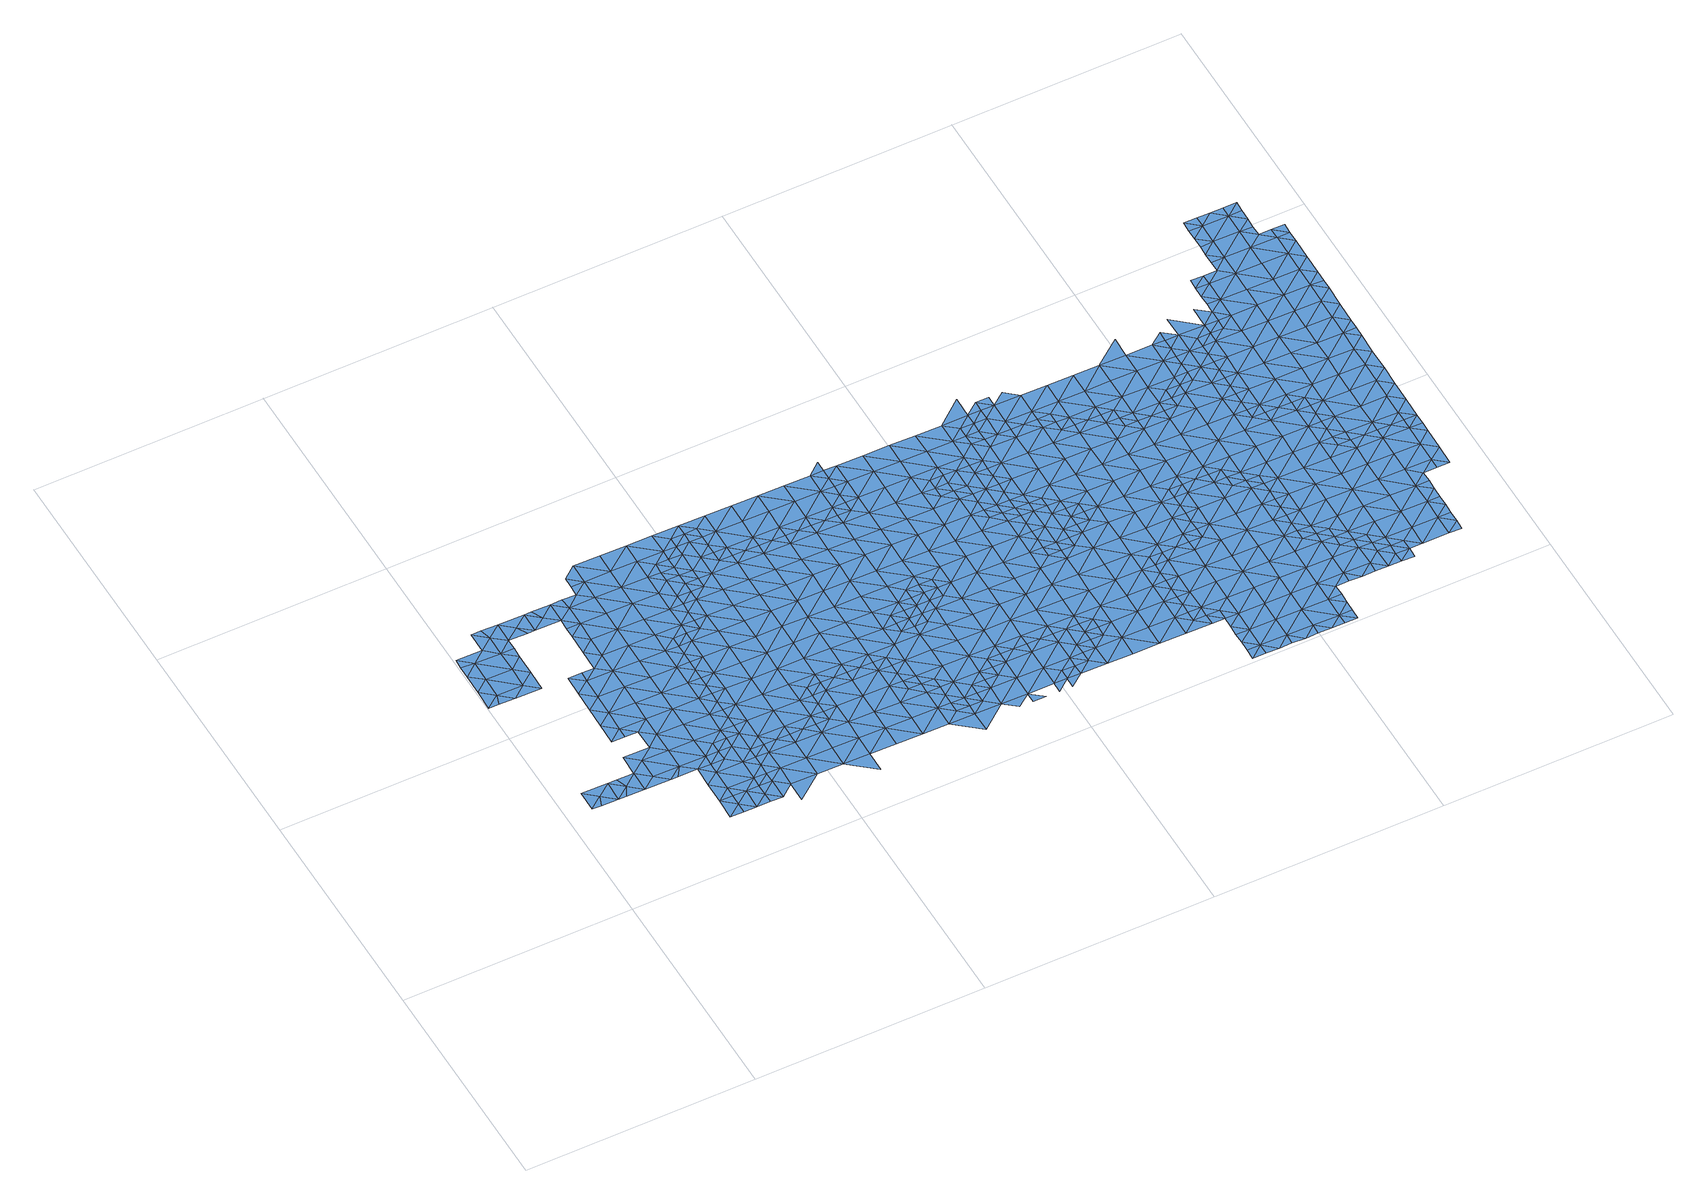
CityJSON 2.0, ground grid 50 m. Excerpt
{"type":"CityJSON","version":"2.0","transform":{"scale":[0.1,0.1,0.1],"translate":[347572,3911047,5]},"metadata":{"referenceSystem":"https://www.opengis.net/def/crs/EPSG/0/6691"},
"CityObjects":{
"waterbody1":{"type":"WaterBody","attributes":{"name":"7","class":"1140","function":"1","WaterBodyRiverFloodingRiskAttribute.description":"4","WaterBodyRiverFloodingRiskAttribute.rankOrg":"1","WaterBodyRiverFloodingRiskAttribute.adminType":"2","WaterBodyRiverFloodingRiskAttribute.scale":"L2"},"geometry":[{"type":"MultiSurface","lod":"1","boundaries":[[[0,1,2]],[[3,2,1]],[[1,0,4]],[[3,1,5]],[[1,4,5]],[[6,7,8]],[[9,8,7]],[[4,10,5]],[[7,11,9]],[[4,12,10]],[[10,13,5]],[[14,9,11]],[[14,15,16]],[[7,6,17]],[[11,15,14]],[[12,18,10]],[[16,15,19]],[[7,20,11]],[[15,21,19]],[[13,10,22]],[[7,17,20]],[[10,18,22]],[[11,23,15]],[[18,24,22]],[[17,25,20]],[[11,20,23]],[[23,26,15]],[[27,24,18]],[[15,26,21]],[[28,22,29]],[[22,24,29]],[[25,30,20]],[[20,30,23]],[[29,31,28]],[[32,26,23]],[[33,21,34]],[[21,26,34]],[[34,35,33]],[[32,23,30]],[[36,37,38]],[[38,37,39]],[[29,24,40]],[[41,40,27]],[[24,27,40]],[[26,42,34]],[[43,26,32]],[[42,26,43]],[[44,35,34]],[[45,39,37]],[[46,39,45]],[[29,47,31]],[[36,48,37]],[[42,44,34]],[[29,40,47]],[[49,46,50]],[[46,45,50]],[[40,41,51]],[[37,52,45]],[[52,37,48]],[[53,31,47]],[[54,49,50]],[[48,31,53]],[[55,49,54]],[[44,42,56]],[[51,57,40]],[[53,52,48]],[[52,58,45]],[[56,42,59]],[[55,54,60]],[[47,40,57]],[[47,61,53]],[[50,45,62]],[[63,56,59]],[[50,64,54]],[[54,65,60]],[[51,66,57]],[[44,56,67]],[[45,58,62]],[[67,56,63]],[[47,57,61]],[[61,68,53]],[[53,69,52]],[[68,69,53]],[[66,70,57]],[[52,69,58]],[[50,62,64]],[[65,54,64]],[[63,71,67]],[[70,66,72]],[[70,73,57]],[[74,62,58]],[[75,71,63]],[[61,57,73]],[[67,71,76]],[[65,77,78]],[[69,74,58]],[[77,65,64]],[[61,79,68]],[[74,80,62]],[[81,78,82]],[[78,77,82]],[[61,73,79]],[[64,62,80]],[[76,71,83]],[[84,85,81]],[[68,86,69]],[[87,77,64]],[[71,75,83]],[[85,84,75]],[[84,81,82]],[[73,88,79]],[[69,89,74]],[[68,79,86]],[[64,80,90]],[[75,91,83]],[[77,92,82]],[[91,75,84]],[[88,93,79]],[[87,64,90]],[[87,92,77]],[[82,92,84]],[[69,86,89]],[[74,94,80]],[[95,83,91]],[[96,97,79]],[[79,97,86]],[[98,94,74]],[[79,93,96]],[[84,99,91]],[[74,89,98]],[[97,100,86]],[[101,95,91]],[[100,102,86]],[[90,80,94]],[[89,86,102]],[[90,103,87]],[[99,84,92]],[[102,104,89]],[[105,101,91]],[[106,98,89]],[[99,105,91]],[[104,106,89]],[[107,92,87]],[[90,94,103]],[[106,108,98]],[[109,94,98]],[[108,109,98]],[[107,87,103]],[[101,110,111]],[[107,112,92]],[[109,113,94]],[[92,114,99]],[[111,110,115]],[[110,101,105]],[[113,116,94]],[[94,116,103]],[[112,114,92]],[[99,114,105]],[[116,117,103]],[[118,115,110]],[[117,119,103]],[[107,103,119]],[[105,120,110]],[[114,120,105]],[[121,118,110]],[[107,122,112]],[[123,114,112]],[[107,119,122]],[[121,110,120]],[[122,123,112]],[[119,124,122]],[[114,125,120]],[[126,118,121]],[[123,125,114]],[[124,127,122]],[[128,129,122]],[[122,129,123]],[[122,127,128]],[[130,126,121]],[[120,125,131]],[[121,120,132]],[[129,133,123]],[[134,125,123]],[[133,134,123]],[[132,120,131]],[[125,135,131]],[[135,125,134]],[[121,132,130]],[[135,136,131]],[[136,137,131]],[[132,131,137]],[[138,139,134]],[[134,139,135]],[[140,135,139]],[[138,141,139]],[[130,132,142]],[[132,137,142]],[[143,140,139]],[[141,143,139]],[[142,137,144]],[[143,145,140]],[[146,130,142]],[[144,147,142]],[[148,146,142]],[[147,144,149]],[[147,148,142]],[[150,146,148]],[[151,150,148]],[[151,152,150]],[[153,154,155]],[[154,156,157]],[[157,155,154]],[[152,158,150]],[[159,152,160]],[[159,156,154]],[[160,156,159]],[[153,161,154]],[[159,158,152]],[[162,159,154]],[[162,154,161]],[[159,163,158]],[[161,164,162]],[[165,163,159]],[[159,162,165]],[[164,166,162]],[[167,165,162]],[[168,162,166]],[[169,163,165]],[[168,166,170]],[[167,162,168]],[[167,169,165]],[[170,171,168]],[[172,168,171]],[[172,173,168]],[[167,168,173]],[[171,174,172]],[[169,167,173]],[[173,175,169]],[[174,176,172]],[[176,177,172]],[[177,178,172]],[[178,175,173]],[[173,172,178]],[[177,176,179]],[[179,180,177]],[[175,178,181]],[[182,183,177]],[[177,183,178]],[[177,180,182]],[[184,185,178]],[[178,185,181]],[[178,183,184]],[[186,187,181]],[[181,185,186]]]}]},
"waterbody2":{"type":"WaterBody","attributes":{"name":"7","class":"1140","function":"1","WaterBodyRiverFloodingRiskAttribute.description":"4","WaterBodyRiverFloodingRiskAttribute.rankOrg":"1","WaterBodyRiverFloodingRiskAttribute.adminType":"2","WaterBodyRiverFloodingRiskAttribute.scale":"L2"},"geometry":[{"type":"MultiSurface","lod":"1","boundaries":[[[188,189,190]],[[190,189,191]],[[192,188,190]],[[191,193,190]],[[190,194,192]],[[194,190,193]],[[193,195,194]],[[193,196,195]],[[197,194,195]],[[196,198,195]],[[199,197,195]],[[199,195,198]],[[199,198,200]],[[201,199,200]],[[202,199,201]],[[203,202,201]],[[204,205,200]],[[206,207,208]],[[209,203,201]],[[208,203,209]],[[206,208,209]],[[201,200,205]],[[209,201,210]],[[206,209,211]],[[210,201,205]],[[212,211,209]],[[210,212,209]],[[213,211,212]],[[210,205,214]],[[210,215,212]],[[212,216,213]],[[217,215,210]],[[215,216,212]],[[210,214,217]],[[218,216,215]],[[214,219,220]],[[217,214,221]],[[215,222,218]],[[215,217,221]],[[214,220,221]],[[221,223,215]],[[215,223,222]],[[224,221,220]],[[225,226,227]],[[225,222,226]],[[222,223,226]],[[228,224,220]],[[221,224,223]],[[229,230,231]],[[231,227,232]],[[227,226,232]],[[229,231,232]],[[223,233,226]],[[234,223,224]],[[232,235,229]],[[236,224,228]],[[233,223,234]],[[232,226,233]],[[237,235,232]],[[224,238,234]],[[236,238,224]],[[232,233,237]],[[234,239,233]],[[240,235,237]],[[241,239,234]],[[241,234,238]],[[237,242,240]],[[243,238,236]],[[237,233,244]],[[244,233,239]],[[242,237,244]],[[245,239,241]],[[243,236,246]],[[241,238,243]],[[247,245,241]],[[248,242,244]],[[249,250,239]],[[249,239,245]],[[247,241,243]],[[244,239,250]],[[251,243,246]],[[252,253,244]],[[244,250,252]],[[248,244,253]],[[254,251,246]],[[255,245,247]],[[251,256,243]],[[257,247,243]],[[256,257,243]],[[258,255,247]],[[246,259,254]],[[247,257,258]],[[260,251,254]],[[261,255,258]],[[259,262,254]],[[254,263,260]],[[262,263,254]],[[262,264,263]],[[264,265,266]],[[266,263,264]],[[267,265,264]],[[268,262,269]],[[264,270,267]],[[268,271,262]],[[264,262,271]],[[264,271,270]],[[272,273,268]],[[274,275,276]],[[276,270,274]],[[270,271,274]],[[277,271,268]],[[278,275,274]],[[279,274,271]],[[280,278,274]],[[268,281,277]],[[274,279,280]],[[282,283,281]],[[271,277,279]],[[283,284,281]],[[281,284,277]],[[285,280,279]],[[284,286,277]],[[277,287,279]],[[279,288,285]],[[286,284,289]],[[279,287,288]],[[277,286,287]],[[289,290,286]],[[291,288,287]],[[292,293,286]],[[286,293,287]],[[292,286,290]],[[287,294,291]],[[293,294,287]],[[294,293,295]],[[295,293,296]],[[297,294,295]],[[296,298,295]],[[295,299,297]],[[300,299,295]],[[300,295,298]]]}]},
"waterbody3":{"type":"WaterBody","attributes":{"name":"7","class":"1140","function":"1","WaterBodyRiverFloodingRiskAttribute.description":"4","WaterBodyRiverFloodingRiskAttribute.rankOrg":"2","WaterBodyRiverFloodingRiskAttribute.adminType":"2","WaterBodyRiverFloodingRiskAttribute.scale":"L2"},"geometry":[{"type":"MultiSurface","lod":"1","boundaries":[[[301,302,188]],[[301,188,192]],[[301,303,302]],[[51,302,303]],[[192,194,301]],[[66,51,303]],[[304,303,301]],[[194,304,301]],[[72,66,303]],[[305,72,303]],[[304,305,303]],[[194,197,304]],[[197,202,304]],[[305,306,72]],[[70,72,306]],[[202,197,199]],[[202,203,304]],[[73,70,88]],[[305,304,203]],[[88,70,306]],[[207,306,305]],[[208,207,305]],[[208,305,203]],[[93,306,207]],[[88,306,93]],[[207,307,93]],[[307,207,206]],[[96,308,97]],[[96,93,308]],[[93,307,308]],[[206,211,307]],[[308,309,97]],[[100,97,309]],[[102,100,309]],[[309,310,102]],[[310,106,104]],[[104,102,310]],[[307,211,311]],[[308,312,309]],[[213,311,211]],[[310,313,106]],[[313,109,108]],[[308,307,312]],[[108,106,313]],[[312,307,311]],[[313,314,109]],[[309,315,310]],[[113,314,116]],[[113,109,314]],[[213,216,311]],[[316,309,312]],[[310,315,313]],[[314,317,116]],[[117,116,317]],[[315,309,316]],[[216,318,311]],[[119,117,124]],[[319,314,313]],[[124,117,317]],[[315,320,313]],[[312,311,318]],[[312,321,316]],[[218,318,216]],[[314,319,317]],[[319,313,320]],[[322,315,316]],[[124,317,127]],[[312,318,321]],[[218,222,318]],[[323,322,316]],[[317,324,127]],[[323,316,321]],[[325,320,315]],[[222,225,318]],[[317,319,324]],[[225,227,318]],[[318,227,321]],[[325,319,320]],[[128,326,129]],[[128,127,326]],[[231,230,321]],[[321,230,323]],[[127,324,326]],[[321,227,231]],[[315,322,325]],[[319,327,324]],[[326,328,129]],[[138,134,133]],[[133,129,328]],[[230,329,323]],[[323,329,322]],[[138,133,328]],[[319,325,327]],[[326,324,330]],[[135,140,136]],[[229,329,230]],[[326,331,328]],[[329,332,322]],[[322,333,325]],[[324,327,330]],[[328,141,138]],[[137,136,334]],[[335,327,325]],[[136,140,334]],[[336,141,328]],[[326,330,331]],[[144,137,334]],[[229,235,329]],[[140,145,334]],[[322,332,333]],[[328,331,336]],[[149,144,334]],[[145,149,334]],[[235,337,329]],[[329,337,332]],[[325,333,335]],[[336,338,141]],[[330,327,339]],[[143,338,145]],[[143,141,338]],[[331,330,339]],[[240,337,235]],[[327,335,339]],[[340,149,145]],[[331,341,336]],[[338,340,145]],[[337,342,332]],[[332,343,333]],[[336,344,338]],[[340,345,149]],[[333,346,335]],[[331,339,341]],[[151,148,147]],[[147,149,345]],[[240,242,337]],[[343,346,333]],[[332,342,343]],[[340,338,155]],[[151,147,345]],[[336,341,344]],[[155,157,340]],[[156,345,340]],[[242,347,337]],[[157,156,340]],[[337,347,342]],[[339,348,341]],[[155,338,349]],[[339,335,348]],[[160,151,345]],[[338,344,349]],[[342,350,343]],[[160,345,156]],[[335,346,348]],[[153,155,349]],[[152,151,160]],[[347,242,248]],[[344,341,351]],[[352,349,344]],[[350,342,347]],[[343,353,346]],[[351,341,348]],[[350,353,343]],[[351,352,344]],[[161,153,349]],[[255,249,245]],[[248,253,347]],[[353,354,346]],[[346,355,348]],[[250,249,356]],[[249,255,356]],[[349,357,161]],[[357,349,352]],[[252,250,358]],[[260,256,251]],[[250,356,358]],[[253,252,358]],[[255,261,356]],[[350,347,359]],[[360,353,350]],[[347,253,359]],[[361,257,256]],[[346,354,355]],[[351,362,352]],[[351,348,362]],[[164,161,357]],[[253,358,359]],[[256,260,361]],[[363,354,353]],[[362,348,355]],[[364,357,352]],[[360,350,359]],[[365,356,261]],[[258,257,366]],[[360,363,353]],[[362,364,352]],[[257,361,366]],[[166,164,357]],[[261,258,366]],[[260,263,361]],[[358,356,365]],[[367,359,358]],[[263,266,361]],[[265,366,361]],[[365,261,366]],[[354,368,355]],[[266,265,361]],[[359,369,360]],[[370,358,365]],[[371,354,363]],[[166,357,372]],[[355,373,362]],[[374,363,360]],[[357,364,372]],[[375,374,360]],[[359,367,369]],[[368,373,355]],[[360,369,375]],[[358,370,367]],[[354,371,368]],[[376,366,265]],[[366,377,365]],[[362,373,364]],[[170,166,372]],[[376,377,366]],[[267,376,265]],[[364,378,372]],[[379,369,367]],[[380,363,374]],[[373,378,364]],[[171,170,372]],[[370,365,377]],[[371,363,380]],[[370,381,367]],[[371,382,368]],[[267,270,376]],[[380,374,383]],[[379,367,384]],[[372,385,171]],[[386,384,367]],[[370,377,381]],[[385,372,378]],[[381,386,367]],[[270,276,376]],[[275,377,376]],[[371,380,382]],[[276,275,376]],[[383,387,380]],[[388,378,373]],[[389,368,382]],[[373,368,388]],[[390,382,380]],[[174,171,385]],[[391,380,387]],[[388,368,389]],[[386,392,384]],[[393,377,275]],[[378,394,385]],[[380,391,390]],[[395,384,392]],[[395,396,387]],[[385,176,174]],[[381,397,386]],[[278,393,275]],[[381,377,397]],[[395,392,396]],[[398,382,390]],[[378,388,394]],[[397,377,393]],[[389,382,398]],[[386,399,392]],[[400,388,389]],[[401,385,394]],[[176,385,401]],[[398,402,389]],[[392,403,396]],[[278,280,393]],[[398,390,404]],[[402,400,389]],[[386,397,399]],[[179,176,401]],[[392,405,403]],[[404,406,398]],[[394,388,400]],[[405,392,399]],[[407,393,280]],[[400,408,394]],[[401,394,408]],[[406,409,398]],[[179,401,180]],[[397,393,410]],[[411,412,406]],[[411,403,412]],[[408,413,401]],[[280,285,407]],[[403,405,412]],[[402,398,409]],[[393,407,410]],[[401,413,180]],[[412,409,406]],[[283,414,415]],[[399,397,416]],[[285,288,407]],[[284,283,289]],[[416,397,410]],[[405,399,416]],[[289,283,415]],[[417,412,405]],[[418,402,409]],[[400,402,419]],[[182,420,183]],[[182,180,420]],[[421,417,405]],[[288,422,407]],[[180,413,420]],[[419,402,418]],[[408,400,419]],[[423,413,408]],[[421,405,416]],[[290,289,415]],[[412,424,409]],[[184,425,185]],[[410,407,422]],[[184,183,425]],[[183,420,425]],[[423,408,419]],[[423,426,413]],[[288,291,422]],[[427,428,410]],[[186,185,429]],[[418,409,424]],[[290,415,430]],[[185,425,429]],[[426,431,413]],[[412,417,424]],[[432,419,418]],[[410,422,427]],[[416,410,428]],[[420,413,431]],[[291,294,422]],[[421,416,428]],[[433,417,421]],[[434,432,418]],[[431,435,420]],[[436,290,430]],[[292,290,436]],[[425,435,429]],[[418,424,434]],[[293,292,436]],[[425,420,435]],[[294,437,422]],[[423,419,432]],[[433,421,428]],[[296,293,436]],[[423,438,426]],[[417,439,424]],[[427,422,437]],[[440,428,427]],[[417,433,441]],[[423,432,438]],[[437,294,297]],[[429,435,442]],[[296,436,298]],[[439,417,441]],[[434,424,439]],[[443,427,437]],[[444,435,431]],[[436,430,445]],[[446,432,434]],[[426,438,447]],[[431,426,444]],[[445,430,448]],[[297,299,437]],[[427,443,440]],[[298,436,445]],[[444,426,447]],[[433,449,441]],[[450,434,439]],[[451,438,432]],[[433,428,449]],[[435,452,442]],[[453,447,438]],[[449,428,440]],[[446,434,450]],[[446,451,432]],[[300,454,299]],[[455,437,299]],[[437,456,443]],[[454,298,445]],[[300,298,454]],[[451,453,438]],[[435,444,452]],[[457,445,448]],[[452,458,442]],[[455,456,437]],[[459,460,441]],[[461,462,447]],[[447,462,444]],[[443,456,440]],[[461,447,453]],[[459,441,449]],[[455,299,454]],[[439,441,460]],[[450,439,460]],[[463,454,445]],[[462,464,444]],[[446,450,465]],[[456,466,440]],[[440,467,449]],[[468,453,451]],[[469,463,445]],[[463,455,454]],[[470,471,446]],[[469,445,457]],[[452,444,464]],[[446,465,470]],[[459,449,472]],[[473,450,460]],[[451,446,471]],[[465,450,473]],[[452,474,458]],[[475,468,451]],[[476,464,462]],[[477,478,459]],[[459,478,460]],[[467,440,466]],[[459,472,477]],[[475,451,471]],[[472,449,467]],[[474,452,464]],[[479,465,473]],[[480,468,475]],[[481,466,456]],[[482,483,460]],[[484,469,457]],[[482,460,478]],[[485,455,463]],[[476,486,464]],[[473,460,483]],[[456,455,481]],[[487,479,473]],[[488,472,467]],[[458,474,489]],[[481,455,485]],[[473,483,487]],[[490,474,464]],[[469,491,463]],[[467,492,488]],[[490,464,486]],[[479,487,493]],[[494,495,466]],[[457,496,484]],[[494,466,481]],[[495,492,467]],[[467,466,495]],[[474,497,489]],[[469,484,491]],[[493,498,499]],[[486,500,490]],[[485,463,501]],[[502,503,499]],[[474,490,497]],[[484,496,504]],[[463,491,501]],[[500,505,490]],[[499,498,502]],[[495,506,492]],[[481,485,507]],[[508,506,509]],[[510,489,497]],[[511,512,513]],[[508,492,506]],[[514,515,484]],[[511,503,502]],[[513,503,511]],[[514,484,504]],[[505,516,490]],[[491,484,515]],[[498,517,502]],[[490,516,497]],[[485,501,507]],[[504,496,518]],[[494,481,519]],[[520,509,506]],[[521,522,505]],[[523,524,491]],[[491,524,501]],[[522,512,511]],[[521,512,522]],[[523,491,515]],[[516,525,497]],[[495,494,519]],[[525,526,497]],[[481,507,519]],[[527,506,495]],[[528,504,518]],[[522,529,505]],[[530,517,531]],[[510,497,526]],[[505,529,516]],[[502,532,511]],[[506,533,520]],[[531,534,530]],[[535,536,501]],[[501,536,507]],[[535,501,524]],[[537,527,495]],[[534,538,530]],[[539,528,518]],[[532,522,511]],[[537,495,519]],[[502,517,540]],[[541,516,529]],[[542,543,507]],[[507,543,519]],[[517,530,540]],[[506,527,533]],[[507,536,542]],[[538,544,530]],[[532,502,540]],[[545,528,539]],[[510,526,546]],[[547,541,529]],[[543,548,519]],[[549,540,530]],[[550,551,522]],[[526,552,546]],[[553,510,546]],[[554,555,544]],[[554,533,555]],[[522,532,550]],[[529,522,551]],[[533,527,555]],[[537,519,548]],[[530,544,549]],[[529,551,547]],[[556,527,537]],[[552,557,546]],[[549,558,540]],[[540,559,532]],[[560,557,552]],[[543,561,548]],[[544,555,549]],[[557,562,546]],[[563,537,548]],[[527,556,555]],[[532,559,550]],[[564,547,551]],[[561,565,548]],[[537,563,556]],[[540,558,559]],[[551,566,564]],[[567,558,549]],[[568,555,556]],[[569,548,565]],[[549,555,567]],[[550,559,570]],[[551,550,571]],[[567,555,568]],[[551,571,566]],[[572,556,563]],[[550,570,571]],[[563,548,573]],[[567,574,558]],[[558,575,559]],[[569,565,576]],[[573,548,569]],[[572,568,556]],[[574,575,558]],[[559,575,570]],[[577,566,571]],[[576,578,569]],[[572,563,573]],[[570,579,571]],[[580,567,568]],[[581,573,569]],[[582,577,571]],[[583,581,569]],[[583,569,578]],[[570,584,579]],[[585,568,572]],[[571,579,582]],[[581,586,573]],[[570,575,584]],[[586,587,573]],[[577,582,588]],[[573,587,572]],[[580,568,585]],[[574,567,580]],[[580,589,574]],[[587,590,572]],[[574,591,575]],[[592,579,584]],[[590,593,572]],[[585,572,593]],[[575,591,584]],[[594,592,584]],[[591,574,589]],[[595,580,585]],[[585,593,596]],[[584,597,594]],[[580,595,589]],[[584,591,597]],[[596,593,598]],[[595,585,596]],[[599,591,589]],[[600,594,597]],[[601,597,591]],[[598,602,596]],[[603,599,589]],[[603,589,595]],[[599,601,591]],[[601,604,597]],[[604,605,597]],[[602,606,596]],[[607,595,596]],[[600,597,605]],[[608,601,599]],[[606,602,609]],[[607,596,606]],[[603,595,607]],[[607,610,603]],[[603,611,599]],[[612,608,599]],[[609,613,606]],[[610,611,603]],[[614,615,616]],[[599,611,612]],[[617,618,616]],[[619,607,606]],[[620,621,622]],[[620,623,613]],[[616,615,617]],[[624,619,606]],[[620,622,623]],[[606,613,624]],[[625,626,627]],[[627,618,625]],[[628,612,611]],[[618,617,625]],[[615,629,617]],[[613,623,624]],[[622,630,623]],[[610,607,619]],[[625,631,626]],[[632,631,633]],[[632,626,631]],[[619,634,610]],[[610,635,611]],[[611,636,628]],[[637,638,639]],[[631,640,633]],[[639,641,629]],[[617,642,625]],[[643,640,630]],[[643,633,640]],[[639,638,641]],[[617,629,644]],[[623,630,645]],[[611,635,636]],[[610,634,635]],[[625,646,631]],[[624,623,647]],[[629,641,644]],[[638,648,641]],[[630,640,645]],[[642,617,644]],[[642,646,625]],[[647,623,645]],[[619,624,647]],[[631,646,640]],[[649,650,651]],[[652,636,653]],[[652,654,655]],[[648,656,641]],[[636,635,653]],[[657,644,641]],[[658,619,647]],[[654,652,653]],[[634,619,659]],[[634,660,635]],[[648,651,661]],[[651,650,661]],[[661,656,648]],[[659,619,658]],[[662,642,644]],[[663,647,645]],[[635,660,653]],[[640,646,664]],[[645,640,665]],[[666,654,653]],[[650,667,661]],[[657,662,644]],[[665,640,664]],[[641,656,657]],[[642,662,646]],[[634,659,660]],[[663,645,665]],[[658,647,663]],[[653,668,666]],[[646,669,664]],[[670,671,667]],[[672,661,667]],[[659,658,673]],[[662,669,646]],[[653,660,668]],[[674,657,656]],[[675,676,659]],[[659,673,675]],[[677,658,663]],[[656,661,674]],[[660,659,676]],[[672,667,671]],[[673,658,677]],[[676,678,660]],[[674,661,672]],[[679,666,680]],[[678,681,660]],[[666,668,680]],[[682,679,680]],[[657,683,662]],[[684,663,665]],[[668,660,681]],[[664,669,685]],[[680,686,682]],[[665,664,687]],[[688,673,677]],[[686,689,690]],[[690,682,686]],[[691,692,668]],[[683,657,674]],[[693,669,662]],[[664,685,687]],[[668,681,691]],[[683,694,662]],[[680,668,692]],[[686,695,689]],[[696,695,697]],[[694,693,662]],[[696,689,695]],[[684,665,687]],[[677,663,684]],[[698,699,680]],[[698,680,692]],[[688,677,700]],[[672,671,701]],[[669,702,685]],[[686,680,699]],[[684,703,677]],[[671,704,701]],[[705,683,674]],[[706,707,686]],[[686,707,695]],[[687,685,708]],[[706,686,699]],[[674,672,709]],[[700,677,703]],[[710,711,687]],[[672,701,709]],[[687,708,710]],[[669,693,702]],[[684,687,711]],[[708,685,702]],[[712,701,704]],[[707,713,695]],[[695,713,714]],[[715,700,703]],[[716,712,704]],[[717,703,684]],[[694,683,705]],[[718,717,684]],[[718,684,711]],[[674,709,705]],[[712,719,701]],[[720,708,702]],[[719,721,701]],[[701,721,709]],[[722,723,703]],[[722,703,717]],[[713,707,724]],[[715,703,723]],[[694,705,725]],[[693,694,726]],[[727,728,709]],[[709,728,705]],[[709,721,727]],[[720,702,729]],[[694,725,726]],[[724,730,713]],[[702,693,731]],[[732,730,724]],[[733,734,705]],[[702,731,729]],[[705,728,733]],[[725,705,734]],[[730,735,713]],[[693,726,731]],[[736,713,735]],[[725,737,726]],[[738,729,731]],[[725,734,739]],[[726,737,731]],[[731,740,738]],[[734,741,739]],[[737,725,739]],[[742,740,731]],[[741,743,739]],[[742,731,737]],[[744,737,739]],[[739,743,744]],[[745,740,742]],[[744,746,737]],[[737,746,742]],[[747,745,742]],[[746,748,742]],[[748,747,742]]]}]},
"waterbody4":{"type":"WaterBody","attributes":{"name":"7","class":"1140","function":"1","WaterBodyRiverFloodingRiskAttribute.description":"4","WaterBodyRiverFloodingRiskAttribute.rankOrg":"1","WaterBodyRiverFloodingRiskAttribute.adminType":"2","WaterBodyRiverFloodingRiskAttribute.scale":"L2"},"geometry":[{"type":"MultiSurface","lod":"1","boundaries":[[[383,374,749]],[[383,749,387]],[[375,369,749]],[[379,395,749]],[[384,395,379]],[[395,387,749]],[[374,375,749]],[[369,379,749]]]}]},
"waterbody5":{"type":"WaterBody","attributes":{"name":"7","class":"1140","function":"1","WaterBodyRiverFloodingRiskAttribute.description":"4","WaterBodyRiverFloodingRiskAttribute.rankOrg":"1","WaterBodyRiverFloodingRiskAttribute.adminType":"2","WaterBodyRiverFloodingRiskAttribute.scale":"L2"},"geometry":[{"type":"MultiSurface","lod":"1","boundaries":[[[411,406,404]],[[396,403,411]],[[396,411,750]],[[387,396,750]],[[391,387,750]],[[411,404,750]],[[390,391,750]],[[404,390,750]]]}]},
"waterbody6":{"type":"WaterBody","attributes":{"name":"7","class":"1140","function":"1","WaterBodyRiverFloodingRiskAttribute.description":"4","WaterBodyRiverFloodingRiskAttribute.rankOrg":"1","WaterBodyRiverFloodingRiskAttribute.adminType":"2","WaterBodyRiverFloodingRiskAttribute.scale":"L2"},"geometry":[{"type":"MultiSurface","lod":"1","boundaries":[[[475,751,480]],[[499,503,752]],[[486,476,753]],[[499,752,493]],[[475,471,751]],[[468,480,753]],[[461,468,753]],[[476,461,753]],[[461,476,462]],[[521,505,754]],[[500,486,754]],[[480,754,486]],[[754,480,751]],[[512,754,751]],[[513,512,751]],[[513,751,503]],[[521,754,512]],[[471,470,752]],[[470,465,479]],[[470,479,752]],[[752,479,493]],[[751,471,752]],[[503,751,752]],[[468,461,453]],[[754,505,500]],[[486,753,480]]]}]},
"waterbody7":{"type":"WaterBody","attributes":{"name":"7","class":"1140","function":"1","WaterBodyRiverFloodingRiskAttribute.description":"4","WaterBodyRiverFloodingRiskAttribute.rankOrg":"1","WaterBodyRiverFloodingRiskAttribute.adminType":"2","WaterBodyRiverFloodingRiskAttribute.scale":"L2"},"geometry":[{"type":"MultiSurface","lod":"1","boundaries":[[[755,544,538]],[[554,544,755]],[[477,756,478]],[[477,488,756]],[[508,509,756]],[[492,508,756]],[[488,492,756]],[[520,533,755]],[[520,755,509]],[[534,509,755]],[[509,534,757]],[[758,757,534]],[[483,757,758]],[[483,482,757]],[[477,472,488]],[[758,534,531]],[[756,509,757]],[[498,493,758]],[[531,498,758]],[[487,758,493]],[[538,534,755]],[[533,554,755]],[[498,531,517]],[[757,478,756]],[[482,478,757]],[[487,483,758]]]}]},
"waterbody8":{"type":"WaterBody","attributes":{"name":"7","class":"1140","function":"1","WaterBodyRiverFloodingRiskAttribute.description":"4","WaterBodyRiverFloodingRiskAttribute.rankOrg":"1","WaterBodyRiverFloodingRiskAttribute.adminType":"2","WaterBodyRiverFloodingRiskAttribute.scale":"L2"},"geometry":[{"type":"MultiSurface","lod":"1","boundaries":[[[516,541,525]],[[525,541,759]],[[526,525,552]],[[552,525,759]],[[541,547,759]],[[560,552,759]],[[560,759,547]],[[760,560,547]],[[547,564,760]],[[760,761,560]],[[557,560,761]],[[562,557,761]],[[564,566,760]],[[762,562,761]],[[566,763,760]],[[764,761,760]],[[566,577,763]],[[761,764,765]],[[760,763,764]],[[577,588,763]],[[582,766,588]],[[582,579,766]],[[579,592,766]],[[767,768,763]],[[763,588,767]],[[764,763,768]],[[588,766,767]],[[592,594,766]],[[769,766,594]],[[767,766,769]],[[594,600,769]],[[767,769,770]],[[768,767,771]],[[600,605,769]],[[767,770,771]],[[608,604,601]],[[605,772,769]],[[605,604,773]],[[770,769,772]],[[604,608,773]],[[773,772,605]],[[608,612,773]],[[770,772,774]],[[771,770,775]],[[770,774,775]],[[776,773,612]],[[773,777,772]],[[776,777,773]],[[772,778,774]],[[612,628,776]],[[777,778,772]],[[774,778,775]],[[628,636,776]],[[778,779,775]],[[636,652,776]],[[652,655,776]],[[776,655,777]],[[779,780,775]],[[655,781,777]],[[782,778,777]],[[781,782,777]],[[778,782,779]],[[655,654,781]],[[654,679,781]],[[779,782,783]],[[679,682,781]],[[654,666,679]],[[782,781,682]],[[682,690,782]],[[689,783,782]],[[690,689,782]],[[689,696,783]],[[696,697,783]]]}]},
"waterbody9":{"type":"WaterBody","attributes":{"name":"7","class":"1140","function":"1","WaterBodyRiverFloodingRiskAttribute.description":"4","WaterBodyRiverFloodingRiskAttribute.rankOrg":"1","WaterBodyRiverFloodingRiskAttribute.adminType":"2","WaterBodyRiverFloodingRiskAttribute.scale":"L2"},"geometry":[{"type":"MultiSurface","lod":"1","boundaries":[[[784,785,786]],[[786,785,787]],[[786,787,581]],[[586,581,787]],[[590,587,788]],[[598,590,788]],[[593,590,598]],[[542,561,543]],[[565,561,789]],[[565,789,790]],[[790,789,791]],[[791,789,792]],[[536,792,789]],[[535,792,536]],[[793,794,795]],[[796,797,798]],[[799,793,795]],[[800,801,797]],[[794,802,803]],[[804,805,806]],[[807,808,670]],[[670,650,809]],[[651,638,810]],[[639,629,615]],[[632,633,811]],[[627,626,812]],[[812,813,814]],[[633,815,811]],[[621,785,815]],[[813,784,786]],[[787,785,788]],[[784,815,785]],[[786,581,583]],[[586,787,587]],[[787,788,587]],[[788,602,598]],[[539,816,817]],[[818,817,819]],[[622,643,630]],[[561,542,789]],[[576,565,790]],[[820,790,791]],[[816,819,817]],[[821,819,816]],[[821,822,819]],[[823,819,824]],[[822,824,819]],[[824,822,825]],[[825,826,824]],[[827,828,824]],[[824,828,829]],[[830,829,828]],[[796,798,829]],[[796,829,831]],[[830,831,829]],[[832,833,796]],[[833,797,796]],[[833,834,797]],[[834,800,797]],[[835,791,792]],[[792,524,835]],[[542,536,789]],[[535,524,792]],[[523,835,524]],[[523,515,835]],[[836,837,838]],[[839,836,838]],[[836,839,840]],[[840,841,836]],[[841,840,818]],[[841,818,823]],[[824,826,827]],[[823,824,829]],[[832,796,831]],[[841,823,798]],[[841,798,842]],[[842,798,795]],[[843,844,791]],[[845,844,843]],[[846,844,845]],[[846,840,844]],[[846,845,817]],[[845,545,817]],[[845,847,545]],[[528,545,847]],[[609,602,848]],[[602,788,848]],[[785,848,788]],[[848,785,621]],[[795,798,797]],[[795,797,799]],[[801,799,797]],[[802,804,803]],[[638,637,810]],[[643,815,633]],[[620,613,848]],[[848,613,609]],[[804,806,803]],[[803,806,810]],[[621,620,848]],[[622,621,815]],[[651,810,649]],[[806,649,810]],[[650,649,809]],[[807,670,809]],[[807,809,849]],[[849,809,649]],[[849,649,806]],[[805,849,806]],[[670,667,650]],[[651,648,638]],[[626,632,811]],[[838,837,614]],[[838,614,814]],[[616,814,614]],[[616,618,814]],[[618,812,814]],[[812,618,627]],[[626,811,812]],[[812,811,813]],[[811,784,813]],[[784,811,815]],[[850,803,810]],[[791,844,851]],[[837,836,850]],[[851,820,791]],[[820,578,790]],[[578,576,790]],[[583,578,786]],[[820,786,578]],[[813,786,820]],[[813,820,851]],[[813,851,852]],[[844,852,851]],[[839,852,844]],[[852,839,814]],[[838,814,839]],[[615,614,837]],[[639,615,837]],[[837,637,639]],[[850,810,637]],[[850,637,837]],[[643,622,815]],[[803,842,794]],[[842,803,850]],[[842,850,836]],[[514,504,847]],[[515,514,847]],[[835,515,847]],[[835,847,843]],[[847,504,528]],[[817,545,539]],[[818,846,817]],[[845,843,847]],[[835,843,791]],[[814,813,852]],[[840,839,844]],[[840,846,818]],[[818,819,823]],[[829,798,823]],[[842,836,841]],[[794,842,795]]]}]},
"waterbody10":{"type":"WaterBody","attributes":{"name":"7","class":"1140","function":"1","WaterBodyRiverFloodingRiskAttribute.description":"4","WaterBodyRiverFloodingRiskAttribute.rankOrg":"1","WaterBodyRiverFloodingRiskAttribute.adminType":"2","WaterBodyRiverFloodingRiskAttribute.scale":"L2"},"geometry":[{"type":"MultiSurface","lod":"1","boundaries":[[[853,854,855]],[[856,857,858]],[[858,857,859]],[[691,681,860]],[[692,691,860]],[[698,692,861]],[[699,698,861]],[[706,699,862]],[[706,724,707]],[[863,859,857]],[[863,857,864]],[[859,865,858]],[[865,866,858]],[[866,865,867]],[[868,865,869]],[[870,867,868]],[[871,870,868]],[[871,872,870]],[[871,873,872]],[[855,874,875]],[[874,876,875]],[[877,735,878]],[[876,879,875]],[[853,855,875]],[[880,878,881]],[[880,863,864]],[[882,883,853]],[[884,885,886]],[[883,887,853]],[[888,862,889]],[[890,884,891]],[[854,892,893]],[[894,895,890]],[[895,896,897]],[[898,892,899]],[[900,901,897]],[[871,902,873]],[[871,903,902]],[[904,873,902]],[[873,904,905]],[[906,907,904]],[[908,906,904]],[[908,909,906]],[[909,729,906]],[[903,871,868]],[[910,911,912]],[[912,911,886]],[[912,886,913]],[[914,915,907]],[[710,708,720]],[[718,711,908]],[[908,717,718]],[[902,717,908]],[[722,717,902]],[[916,700,917]],[[688,700,916]],[[673,688,916]],[[678,676,918]],[[681,678,918]],[[681,918,860]],[[860,918,919]],[[916,919,918]],[[916,918,676]],[[676,675,916]],[[675,673,916]],[[715,723,917]],[[917,723,903]],[[917,903,919]],[[919,903,920]],[[920,921,919]],[[921,920,869]],[[921,869,859]],[[889,921,859]],[[921,889,860]],[[860,889,861]],[[862,699,861]],[[862,861,889]],[[922,856,866]],[[888,732,862]],[[724,706,862]],[[724,862,732]],[[730,732,881]],[[735,730,881]],[[879,877,878]],[[879,878,875]],[[875,878,853]],[[853,878,882]],[[882,878,880]],[[864,882,880]],[[882,864,883]],[[883,864,923]],[[883,923,885]],[[887,883,885]],[[884,887,885]],[[887,884,853]],[[853,884,854]],[[854,884,890]],[[854,890,892]],[[895,892,890]],[[892,895,897]],[[892,897,899]],[[901,899,897]],[[858,866,856]],[[924,856,922]],[[872,873,905]],[[914,907,906]],[[740,914,906]],[[745,914,740]],[[738,740,906]],[[729,738,906]],[[720,729,909]],[[710,720,909]],[[711,710,909]],[[908,711,909]],[[904,902,908]],[[723,722,902]],[[917,700,715]],[[723,902,903]],[[917,919,916]],[[920,903,868]],[[868,869,920]],[[869,865,859]],[[863,889,859]],[[919,921,860]],[[861,692,860]],[[888,889,863]],[[880,888,863]],[[880,881,888]],[[925,926,895]],[[927,925,895]],[[927,895,894]],[[926,896,895]],[[928,900,897]],[[928,897,896]],[[888,881,732]],[[881,878,735]],[[874,929,876]],[[930,854,893]],[[930,855,854]],[[898,893,892]],[[904,907,905]],[[867,865,868]],[[931,894,890]],[[890,891,931]],[[911,891,886]],[[891,884,886]],[[885,913,886]],[[857,856,932]],[[864,932,923]],[[885,923,933]],[[867,934,866]],[[935,934,867]],[[934,922,866]],[[932,936,937]],[[936,932,924]],[[938,939,870]],[[872,940,938]],[[940,872,905]],[[940,905,941]],[[915,941,907]],[[747,915,914]],[[745,747,914]],[[864,857,932]],[[935,867,939]],[[870,939,867]],[[938,870,872]],[[941,905,907]],[[885,933,913]],[[933,923,937]],[[923,932,937]],[[924,932,856]]]}]}
},
"vertices":[
[74,263,3],[83,286,3],[55,264,3],[55,310,3],[111,263,3],[112,309,3],[25,588,3],[32,611,3],[3,588,3],[4,634,3],[140,285,3],[33,657,3],[128,262,3],[132,309,3],[5,680,3],[34,703,3],[5,706,3],[60,587,3],[168,262,3],[6,727,3],[89,610,3],[62,726,3],[169,308,3],[90,656,3],[197,284,3],[117,586,3],[90,702,3],[225,261,3],[170,354,3],[198,331,3],[118,632,3],[227,353,3],[118,679,3],[63,772,3],[91,748,3],[84,772,3],[198,400,3],[199,423,3],[170,400,3],[171,447,3],[254,283,3],[239,260,3],[119,725,3],[119,702,3],[120,771,3],[200,469,3],[172,493,3],[255,330,3],[227,399,3],[173,539,3],[201,515,3],[282,260,3],[256,422,3],[255,376,3],[202,562,3],[174,585,3],[148,747,3],[311,282,3],[257,468,3],[160,724,3],[204,585,3],[311,329,3],[258,514,3],[176,724,3],[258,561,3],[230,584,3],[310,259,3],[177,770,3],[312,375,3],[313,421,3],[339,282,3],[205,746,3],[339,259,3],[339,305,3],[314,467,3],[233,723,3],[193,770,3],[259,607,3],[231,630,3],[368,328,3],[314,513,3],[232,677,3],[260,653,3],[234,769,3],[261,699,3],[232,699,3],[369,374,3],[316,606,3],[368,305,3],[370,420,3],[315,560,3],[262,745,3],[317,652,3],[396,304,3],[371,512,3],[259,769,3],[397,327,3],[397,350,3],[371,466,3],[318,698,3],[397,373,3],[290,768,3],[398,396,3],[372,559,3],[398,420,3],[318,745,3],[399,443,3],[373,605,3],[399,466,3],[399,489,3],[319,791,3],[291,790,3],[374,651,3],[400,512,3],[374,697,3],[291,814,3],[400,535,3],[400,558,3],[320,837,3],[401,581,3],[375,744,3],[376,790,3],[430,604,3],[430,650,3],[429,581,3],[431,696,3],[377,836,3],[458,580,3],[458,603,3],[458,627,3],[434,835,3],[432,743,3],[433,789,3],[459,650,3],[459,673,3],[460,719,3],[460,742,3],[461,765,3],[488,672,3],[488,695,3],[488,719,3],[516,672,3],[490,788,3],[516,695,3],[489,765,3],[517,718,3],[490,834,3],[518,787,3],[518,810,3],[518,764,3],[547,833,3],[547,810,3],[575,810,3],[602,717,3],[602,740,3],[574,717,3],[574,763,3],[574,740,3],[604,832,3],[603,786,3],[575,786,3],[630,716,3],[659,739,3],[661,831,3],[659,716,3],[660,785,3],[687,715,3],[717,784,3],[716,738,3],[718,830,3],[716,715,3],[744,714,3],[773,737,3],[774,783,3],[772,714,3],[774,829,3],[801,713,3],[830,736,3],[830,782,3],[829,713,3],[858,712,3],[831,828,3],[858,735,3],[858,758,3],[859,782,3],[859,805,3],[860,828,3],[860,851,3],
[280,167,3],[279,121,3],[308,144,3],[308,121,3],[309,167,3],[336,120,3],[337,166,3],[365,143,3],[365,120,3],[365,166,3],[393,119,3],[394,165,3],[422,142,3],[423,188,3],[394,188,3],[395,212,3],[421,96,3],[479,141,3],[424,257,3],[395,258,3],[395,235,3],[423,234,3],[479,187,3],[452,257,3],[480,233,3],[481,256,3],[535,140,3],[537,232,3],[509,256,3],[536,186,3],[537,255,3],[591,93,3],[592,139,3],[593,185,3],[566,255,3],[594,231,3],[650,184,3],[566,278,3],[595,278,3],[567,301,3],[649,138,3],[596,347,3],[567,347,3],[567,324,3],[595,324,3],[651,277,3],[651,230,3],[624,346,3],[706,137,3],[652,323,3],[707,183,3],[708,276,3],[653,346,3],[707,229,3],[681,345,3],[763,182,3],[709,322,3],[736,252,3],[763,136,3],[764,228,3],[709,345,3],[737,275,3],[737,298,3],[791,159,3],[737,321,3],[738,344,3],[819,135,3],[765,252,3],[792,182,3],[792,205,3],[793,228,3],[819,89,3],[820,158,3],[793,251,3],[876,134,3],[848,158,3],[877,180,3],[849,204,3],[849,181,3],[877,203,3],[933,133,3],[904,111,3],[906,203,3],[934,179,3],[933,110,3],[961,110,3],[935,226,3],[907,249,3],[906,226,3],[991,178,3],[935,249,3],[991,225,3],[963,248,3],[990,132,3],[990,109,3],[1018,132,3],[1019,155,3],[992,248,3],[1048,177,3],[1048,224,3],[1020,247,3],[1047,154,3],[1076,154,3],[1049,247,3],[1076,177,3],[1076,200,3],[1077,246,3],[1105,223,3],[1105,200,3],[1105,246,3],[1133,199,3],[1134,245,3],[1134,222,3],
[309,190,3],[281,214,3],[310,236,3],[366,189,3],[367,235,3],[367,281,3],[424,280,3],[425,327,3],[426,373,3],[427,419,3],[481,279,3],[482,326,3],[427,465,3],[428,512,3],[483,418,3],[483,372,3],[429,558,3],[538,279,3],[485,511,3],[484,464,3],[539,325,3],[540,417,3],[539,371,3],[486,557,3],[541,463,3],[486,603,3],[542,510,3],[487,649,3],[596,370,3],[542,556,3],[543,602,3],[597,416,3],[598,462,3],[489,742,3],[599,509,3],[544,648,3],[653,369,3],[545,694,3],[599,555,3],[546,741,3],[600,601,3],[654,415,3],[655,461,3],[601,647,3],[546,787,3],[655,508,3],[710,368,3],[656,554,3],[602,694,3],[711,414,3],[657,600,3],[658,646,3],[711,461,3],[712,507,3],[713,553,3],[765,275,3],[658,693,3],[766,321,3],[767,367,3],[767,413,3],[820,181,3],[714,599,3],[768,460,3],[714,645,3],[822,274,3],[821,227,3],[823,366,3],[770,552,3],[795,390,3],[823,320,3],[769,506,3],[715,692,3],[771,598,3],[796,436,3],[796,413,3],[878,227,3],[879,273,3],[771,644,3],[824,389,3],[825,459,3],[879,319,3],[826,505,3],[825,435,3],[852,389,3],[772,691,3],[880,365,3],[853,435,3],[827,597,3],[827,551,3],[854,481,3],[853,458,3],[881,411,3],[935,272,3],[828,643,3],[853,412,3],[881,435,3],[936,318,3],[883,504,3],[937,364,3],[884,596,3],[829,690,3],[883,550,3],[910,434,3],[882,481,3],[938,410,3],[911,480,3],[992,271,3],[885,642,3],[939,503,3],[993,317,3],[910,457,3],[939,457,3],[886,689,3],[1018,109,3],[1047,131,3],[994,363,3],[995,456,3],[940,549,3],[941,595,3],[886,735,3],[995,409,3],[1049,270,3],[942,642,3],[996,502,3],[887,781,3],[943,688,3],[1050,316,3],[1051,362,3],[888,827,3],[1104,130,3],[943,734,3],[998,594,3],[1051,409,3],[997,548,3],[944,780,3],[1104,176,3],[1106,269,3],[999,641,3],[1053,501,3],[1107,361,3],[1052,455,3],[945,826,3],[1107,315,3],[1000,733,3],[1161,176,3],[1055,593,3],[999,687,3],[1160,129,3],[1108,408,3],[1054,547,3],[1055,640,3],[1001,779,3],[1027,663,3],[1162,222,3],[1163,268,3],[1163,314,3],[1217,128,3],[1002,825,3],[1109,454,3],[1110,500,3],[1028,686,3],[1028,709,3],[1219,221,3],[1057,732,3],[1083,570,3],[1164,360,3],[1165,407,3],[1056,663,3],[1218,175,3],[1083,593,3],[1083,616,3],[1137,430,3],[1111,546,3],[1058,778,3],[1084,639,3],[1057,709,3],[1137,453,3],[1138,476,3],[1111,569,3],[1084,662,3],[1220,313,3],[1138,500,3],[1139,523,3],[1275,174,3],[1220,267,3],[1085,708,3],[1139,546,3],[1165,430,3],[1058,824,3],[1114,731,3],[1276,220,3],[1194,429,3],[1139,569,3],[1221,359,3],[1222,406,3],[1274,127,3],[1114,777,3],[1168,568,3],[1140,592,3],[1113,708,3],[1276,266,3],[1168,591,3],[1140,615,3],[1303,150,3],[1142,707,3],[1223,452,3],[1277,312,3],[1194,452,3],[1195,475,3],[1115,823,3],[1169,638,3],[1141,661,3],[1141,638,3],[1303,173,3],[1304,196,3],[1143,754,3],[1196,568,3],[1331,126,3],[1278,358,3],[1223,475,3],[1141,684,3],[1170,684,3],[1304,219,3],[1304,242,3],[1143,777,3],[1143,800,3],[1279,451,3],[1331,150,3],[1171,730,3],[1224,544,3],[1196,545,3],[1226,637,3],[1251,474,3],[1195,522,3],[1305,266,3],[1305,289,3],[1279,405,3],[1224,521,3],[1359,126,3],[1225,590,3],[1171,753,3],[1306,312,3],[1306,335,3],[1252,521,3],[1360,149,3],[1172,823,3],[1199,753,3],[1335,357,3],[1281,543,3],[1227,683,3],[1227,729,3],[1172,799,3],[1173,869,3],[1252,498,3],[1280,497,3],[1336,450,3],[1200,822,3],[1282,590,3],[1283,636,3],[1200,799,3],[1334,334,3],[1201,845,3],[1335,404,3],[1228,752,3],[1363,334,3],[1256,752,3],[1338,542,3],[1337,496,3],[1391,357,3],[1283,682,3],[1284,728,3],[1393,449,3],[1392,403,3],[1339,589,3],[1339,635,3],[1391,333,3],[1285,751,3],[1420,333,3],[1312,705,3],[1395,541,3],[1420,379,3],[1313,728,3],[1420,356,3],[1340,681,3],[1394,495,3],[1421,402,3],[1421,425,3],[1313,751,3],[1395,588,3],[1421,448,3],[1396,634,3],[1341,704,3],[1422,472,3],[1369,704,3],[1451,540,3],[1451,494,3],[1397,680,3],[1450,471,3],[1453,633,3],[1397,703,3],[1425,656,3],[1479,471,3],[1452,587,3],[1425,680,3],[1426,703,3],[1507,493,3],[1508,539,3],[1453,656,3],[1507,470,3],[1509,586,3],[1510,632,3],[1482,655,3],[1535,470,3],[1588,238,3],[1617,237,3],[1589,261,3],[1617,260,3],[1589,284,3],[1565,539,3],[1535,447,3],[1535,423,3],[1563,423,3],[1563,446,3],[1564,492,3],[1618,306,3],[1590,330,3],[1590,307,3],[1510,655,3],[1645,237,3],[1592,422,3],[1619,353,3],[1590,353,3],[1591,376,3],[1566,585,3],[1567,631,3],[1539,655,3],[1644,190,3],[1673,190,3],[1645,214,3],[1620,399,3],[1673,213,3],[1675,306,3],[1591,399,3],[1674,259,3],[1620,445,3],[1676,352,3],[1621,491,3],[1701,189,3],[1700,143,3],[1729,143,3],[1701,166,3],[1539,678,3],[1567,677,3],[1568,700,3],[1539,701,3],[1730,212,3],[1731,258,3],[1622,538,3],[1623,584,3],[1623,630,3],[1729,166,3],[1732,305,3],[1678,490,3],[1676,398,3],[1677,444,3],[1596,700,3],[1757,142,3],[1624,676,3],[1732,351,3],[1757,119,3],[1785,119,3],[1786,165,3],[1651,560,3],[1787,211,3],[1651,583,3],[1651,606,3],[1679,537,3],[1652,629,3],[1597,723,3],[1625,722,3],[1652,653,3],[1597,746,3],[1788,257,3],[1735,489,3],[1733,397,3],[1626,769,3],[1734,443,3],[1679,560,3],[1598,792,3],[1597,769,3],[1653,676,3],[1653,699,3],[1789,350,3],[1788,304,3],[1627,815,3],[1598,815,3],[1599,838,3],[1653,722,3],[1654,745,3],[1707,559,3],[1843,164,3],[1790,396,3],[1735,536,3],[1842,118,3],[1844,256,3],[1654,768,3],[1655,791,3],[1762,420,3],[1844,210,3],[1762,443,3],[1763,466,3],[1871,140,3],[1683,814,3],[1627,861,3],[1736,559,3],[1870,117,3],[1763,512,3],[1763,489,3],[1871,164,3],[1790,419,3],[1872,187,3],[1764,535,3],[1764,558,3],[1683,791,3],[1845,303,3],[1846,349,3],[1872,210,3],[1872,233,3],[1819,419,3],[1712,813,3],[1847,395,3],[1711,790,3],[1873,256,3],[1873,279,3],[1712,837,3],[1684,860,3],[1903,348,3],[1847,418,3],[1902,302,3],[1876,418,3],[1902,279,3],[1904,394,3],[1930,278,3],[1931,324,3],[1904,417,3],[1932,371,3],[1932,417,3],[1932,393,3],
[824,412,3],
[882,458,3],
[1112,639,3],[1111,592,3],[1056,686,3],[1113,685,3],
[1223,498,3],[1166,453,3],[1167,499,3],[1167,545,3],
[1171,776,3],[1228,775,3],[1229,822,3],[1229,845,3],[1285,774,3],[1286,821,3],[1258,844,3],[1341,727,3],[1342,773,3],[1343,820,3],[1398,726,3],[1399,772,3],[1399,819,3],[1455,725,3],[1454,679,3],[1455,772,3],[1456,818,3],[1511,678,3],[1511,724,3],[1512,771,3],[1513,817,3],[1514,863,3],[1568,723,3],[1569,770,3],[1570,816,3],
[1505,355,3],[1506,401,3],[1448,356,3],[1449,402,3],[1450,448,3],[1334,311,3],[1391,310,3],[1390,264,3],[1333,265,3],[1586,76,3],[1586,99,3],[1557,76,3],[1500,31,3],[1556,30,3],[1500,77,3],[1585,53,3],[1584,7,3],[1585,30,3],[1614,99,3],[1615,122,3],[1643,98,3],[1671,98,3],[1672,121,3],[1728,97,3],[1756,96,3],[1728,120,3],[1672,167,3],[1562,354,3],[1561,307,3],[1504,308,3],[1560,261,3],[1563,400,3],[1359,103,3],[1388,125,3],[1444,124,3],[1387,79,3],[1448,309,3],[1358,80,3],[1358,57,3],[1444,78,3],[1386,33,3],[1358,34,3],[1357,10,3],[1386,10,3],[1414,9,3],[1443,32,3],[1442,9,3],[1471,8,3],[1499,8,3],[1528,8,3],[1556,7,3],[1332,219,3],[1559,169,3],[1616,214,3],[1560,215,3],[1503,216,3],[1502,170,3],[1501,124,3],[1558,123,3],[1389,218,3],[1446,217,3],[1388,172,3],[1445,171,3],[1332,173,3],[1507,447,3],[1700,97,3],[1616,168,3],[1447,263,3],[1504,262,3],
[1799,904,3],[1799,951,3],[1771,928,3],[1910,764,3],[1853,765,3],[1852,719,3],[1795,720,3],[1681,675,3],[1682,721,3],[1683,768,3],[1796,766,3],[1854,811,3],[1851,672,3],[1909,718,3],[1908,671,3],[1851,626,3],[1795,673,3],[1907,625,3],[1850,580,3],[1907,579,3],[1849,534,3],[1742,928,3],[1742,905,3],[1713,906,3],[1713,860,3],[1741,859,3],[1713,883,3],[1797,812,3],[1740,813,3],[1798,858,3],[1855,857,3],[1856,950,3],[1912,902,3],[1913,949,3],[1855,903,3],[1739,767,3],[1739,720,3],[1857,996,3],[1885,972,3],[1800,997,3],[1771,974,3],[1886,1018,3],[1858,1042,3],[1830,1066,3],[1801,1043,3],[1772,997,3],[1772,1020,3],[1773,1067,3],[1772,1044,3],[1792,535,3],[1793,581,3],[1848,487,3],[1906,533,3],[1848,441,3],[1905,487,3],[1792,488,3],[1791,442,3],[1942,971,3],[1913,972,3],[1941,949,3],[1941,925,3],[1904,440,3],[1933,463,3],[1679,583,3],[1736,582,3],[1680,629,3],[1737,628,3],[1794,627,3],[1738,674,3],[1938,740,3],[1911,856,3],[1939,786,3],[1887,1065,3],[1858,1065,3],[1886,1042,3],[1801,1066,3],[1714,929,3],[1771,951,3],[1885,995,3],[1911,810,3],[1940,879,3],[1937,694,3],[1937,671,3],[1939,808,3],[1939,833,3],[1935,602,3],[1936,648,3],[1935,555,3],[1934,509,3]
]}
